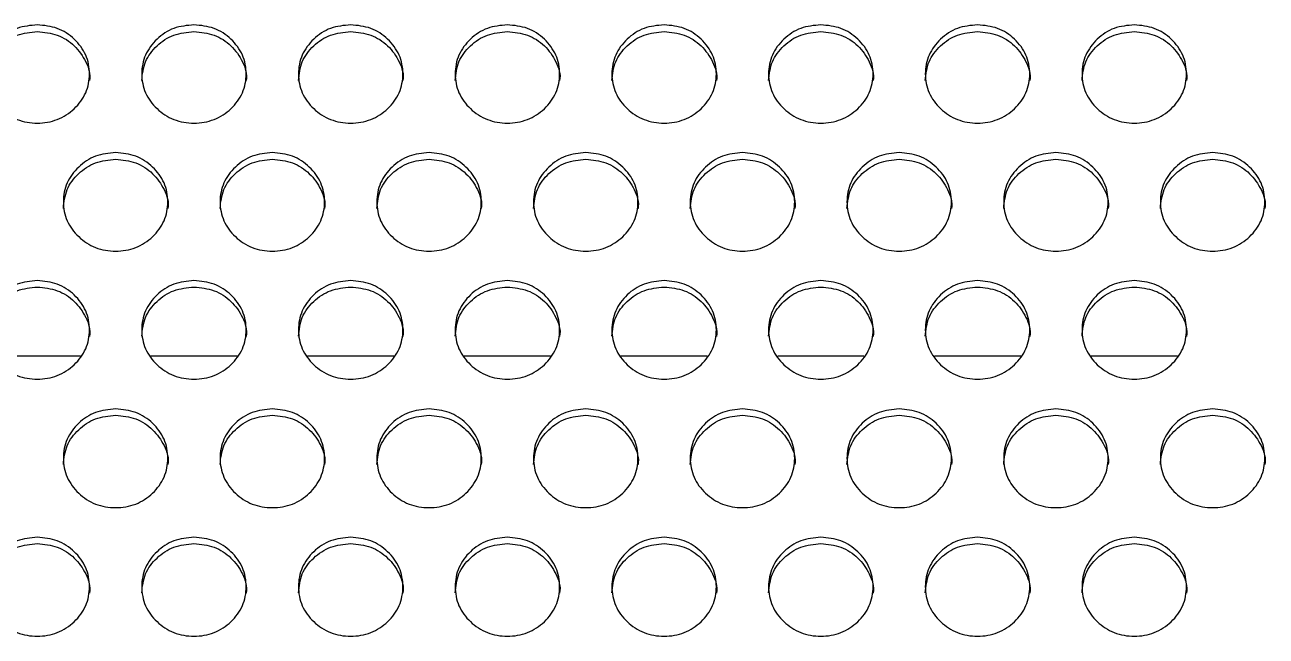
# Model space of a CAD drawing. Header units: millimetres. Extents: x 0.6 to 29.2, y 0.5 to 20.5.
# Drawn here: x 15.142 to 15.775, y 11.804 to 12.116 of the extents above; entities that cross this region are included whole.
import ezdxf

# ---------------------------------------------------------------- set-up
doc = ezdxf.new("R2010")
doc.units = ezdxf.units.MM

msp = doc.modelspace()

# ---------------------------------------------------------------- linework, layer by layer
for p, q in [((15.17003, 11.94654), (15.126, 11.94654)), ((15.25003, 11.94654), (15.206, 11.94654)), ((15.33003, 11.94654), (15.286, 11.94654)), ((15.41003, 11.94654), (15.366, 11.94654)), ((15.49003, 11.94654), (15.446, 11.94654)), ((15.57003, 11.94654), (15.526, 11.94654)), ((15.65003, 11.94654), (15.606, 11.94654)), ((15.73003, 11.94654), (15.686, 11.94654))]:
    msp.add_line(p, q)
for points, knots in [([(15.14802, 12.11568), (15.15153, 12.11534), (15.15855, 12.11466), (15.16731, 12.10871), (15.17344, 12.10052), (15.1753, 12.09061), (15.17344, 12.08071), (15.16731, 12.07246), (15.15855, 12.06669), (15.14802, 12.06494), (15.13748, 12.06669), (15.12872, 12.07246), (15.12259, 12.08071), (15.12073, 12.09061), (15.12259, 12.10053), (15.12872, 12.10871), (15.13748, 12.11468), (15.14451, 12.11535), (15.14802, 12.11568)], [0, 0, 0, 0, 0.062528, 0.124991, 0.187437, 0.249996, 0.312448, 0.375004, 0.437456, 0.500008, 0.562452, 0.625015, 0.68746, 0.75002, 0.81247, 0.875028, 0.937564, 1, 1, 1, 1]), ([(15.12135, 12.08722), (15.12171, 12.09052), (15.12243, 12.09712), (15.12877, 12.10529), (15.13747, 12.11125), (15.1445, 12.11192), (15.14802, 12.11225)], [0, 0, 0, 0, 0.249419, 0.499739, 0.750044, 1, 1, 1, 1]), ([(15.14802, 12.11225), (15.15152, 12.11191), (15.15853, 12.11124), (15.16739, 12.10528), (15.17315, 12.09715), (15.17532, 12.09041), (15.17468, 12.08719), (15.17468, 12.08718)], [0, 0, 0, 0, 0.250093, 0.499871, 0.749514, 0.999557, 1, 1, 1, 1]), ([(15.22802, 12.11568), (15.23153, 12.11534), (15.23855, 12.11466), (15.24731, 12.10871), (15.25344, 12.10052), (15.2553, 12.09061), (15.25344, 12.08071), (15.24731, 12.07246), (15.23855, 12.06669), (15.22802, 12.06494), (15.21748, 12.06669), (15.20872, 12.07246), (15.20259, 12.08071), (15.20073, 12.09061), (15.20259, 12.10053), (15.20872, 12.10871), (15.21748, 12.11468), (15.22451, 12.11535), (15.22802, 12.11568)], [0, 0, 0, 0, 0.062528, 0.12499, 0.187436, 0.249995, 0.312447, 0.375003, 0.437455, 0.500007, 0.562451, 0.625014, 0.687459, 0.750019, 0.812469, 0.875027, 0.937563, 1, 1, 1, 1]), ([(15.20135, 12.08722), (15.20171, 12.09052), (15.20243, 12.09712), (15.20877, 12.10529), (15.21747, 12.11125), (15.2245, 12.11192), (15.22802, 12.11225)], [0, 0, 0, 0, 0.249418, 0.499737, 0.75004, 1, 1, 1, 1]), ([(15.22802, 12.11225), (15.23152, 12.11191), (15.23853, 12.11124), (15.24739, 12.10528), (15.25315, 12.09715), (15.25532, 12.09041), (15.25468, 12.08719), (15.25468, 12.08718)], [0, 0, 0, 0, 0.2500937, 0.4998692, 0.749513, 0.9995569, 1, 1, 1, 1]), ([(15.30802, 12.11568), (15.31153, 12.11534), (15.31855, 12.11466), (15.32731, 12.10871), (15.33344, 12.10052), (15.3353, 12.09061), (15.33344, 12.08071), (15.32731, 12.07246), (15.31855, 12.06669), (15.30802, 12.06494), (15.29748, 12.06669), (15.28872, 12.07246), (15.28259, 12.08071), (15.28073, 12.09061), (15.28259, 12.10053), (15.28872, 12.10871), (15.29748, 12.11468), (15.30451, 12.11535), (15.30802, 12.11568)], [0, 0, 0, 0, 0.062528, 0.12499, 0.187437, 0.249996, 0.312447, 0.375003, 0.437456, 0.500008, 0.562451, 0.625015, 0.687459, 0.750019, 0.812469, 0.875027, 0.937563, 1, 1, 1, 1]), ([(15.28135, 12.08722), (15.28171, 12.09052), (15.28243, 12.09712), (15.28877, 12.10529), (15.29747, 12.11125), (15.3045, 12.11192), (15.30802, 12.11225)], [0, 0, 0, 0, 0.249418, 0.499737, 0.75004, 1, 1, 1, 1]), ([(15.30802, 12.11225), (15.31152, 12.11191), (15.31853, 12.11124), (15.32739, 12.10528), (15.33315, 12.09715), (15.33532, 12.09041), (15.33468, 12.08719), (15.33468, 12.08718)], [0, 0, 0, 0, 0.250093, 0.499868, 0.749514, 0.999557, 1, 1, 1, 1]), ([(15.38802, 12.11568), (15.39153, 12.11534), (15.39855, 12.11466), (15.40731, 12.10871), (15.41344, 12.10052), (15.4153, 12.09061), (15.41344, 12.08071), (15.40731, 12.07246), (15.39855, 12.06669), (15.38802, 12.06494), (15.37748, 12.06669), (15.36872, 12.07246), (15.36259, 12.08071), (15.36073, 12.09061), (15.36259, 12.10053), (15.36872, 12.10871), (15.37748, 12.11468), (15.38451, 12.11535), (15.38802, 12.11568)], [0, 0, 0, 0, 0.062528, 0.12499, 0.187437, 0.249996, 0.312448, 0.375003, 0.437456, 0.500007, 0.562451, 0.625015, 0.68746, 0.750019, 0.812469, 0.875027, 0.937563, 1, 1, 1, 1]), ([(15.36135, 12.08722), (15.36171, 12.09052), (15.36243, 12.09712), (15.36877, 12.10529), (15.37747, 12.11125), (15.3845, 12.11192), (15.38802, 12.11225)], [0, 0, 0, 0, 0.249418, 0.499737, 0.75004, 1, 1, 1, 1]), ([(15.38802, 12.11225), (15.39152, 12.11191), (15.39853, 12.11124), (15.40739, 12.10528), (15.41313, 12.09715), (15.41535, 12.0904), (15.41468, 12.08719), (15.41468, 12.08718)], [0, 0, 0, 0, 0.250093, 0.499867, 0.749513, 0.999556, 1, 1, 1, 1]), ([(15.46802, 12.11568), (15.47153, 12.11534), (15.47855, 12.11466), (15.48731, 12.10871), (15.49344, 12.10052), (15.4953, 12.09061), (15.49344, 12.08071), (15.48731, 12.07246), (15.47855, 12.06669), (15.46802, 12.06494), (15.45748, 12.06669), (15.44872, 12.07246), (15.44259, 12.08071), (15.44073, 12.09061), (15.44259, 12.10053), (15.44872, 12.10871), (15.45748, 12.11468), (15.46451, 12.11535), (15.46802, 12.11568)], [0, 0, 0, 0, 0.062528, 0.12499, 0.187437, 0.249996, 0.312447, 0.375003, 0.437455, 0.500007, 0.562451, 0.625015, 0.68746, 0.75002, 0.81247, 0.875028, 0.937563, 1, 1, 1, 1]), ([(15.44135, 12.08722), (15.44171, 12.09052), (15.44243, 12.09712), (15.44877, 12.10529), (15.45747, 12.11125), (15.4645, 12.11192), (15.46802, 12.11225)], [0, 0, 0, 0, 0.249418, 0.49974, 0.75004, 1, 1, 1, 1]), ([(15.46802, 12.11225), (15.47152, 12.11191), (15.47853, 12.11124), (15.48739, 12.10528), (15.49313, 12.09715), (15.49535, 12.0904), (15.49468, 12.08719), (15.49468, 12.08718)], [0, 0, 0, 0, 0.250093, 0.499867, 0.749513, 0.999556, 1, 1, 1, 1]), ([(15.54802, 12.11568), (15.55153, 12.11534), (15.55855, 12.11466), (15.56731, 12.10871), (15.57344, 12.10052), (15.5753, 12.09061), (15.57344, 12.08071), (15.56731, 12.07246), (15.55855, 12.06669), (15.54802, 12.06494), (15.53748, 12.06669), (15.52872, 12.07246), (15.52259, 12.08071), (15.52073, 12.09061), (15.52259, 12.10053), (15.52872, 12.10871), (15.53748, 12.11468), (15.54451, 12.11535), (15.54802, 12.11568)], [0, 0, 0, 0, 0.062528, 0.124991, 0.187437, 0.249996, 0.312448, 0.375004, 0.437456, 0.500008, 0.562452, 0.625016, 0.68746, 0.75002, 0.81247, 0.875028, 0.937563, 1, 1, 1, 1]), ([(15.52135, 12.08722), (15.52171, 12.09052), (15.52243, 12.09712), (15.52877, 12.10529), (15.53747, 12.11125), (15.5445, 12.11192), (15.54802, 12.11225)], [0, 0, 0, 0, 0.249419, 0.499739, 0.750039, 1, 1, 1, 1]), ([(15.54802, 12.11225), (15.55152, 12.11191), (15.55853, 12.11124), (15.5674, 12.10528), (15.57313, 12.09715), (15.57535, 12.0904), (15.57468, 12.08719), (15.57468, 12.08718)], [0, 0, 0, 0, 0.250093, 0.499871, 0.749513, 0.999556, 1, 1, 1, 1]), ([(15.62802, 12.11568), (15.63153, 12.11534), (15.63855, 12.11466), (15.64731, 12.10871), (15.65344, 12.10052), (15.6553, 12.09061), (15.65344, 12.08071), (15.64731, 12.07246), (15.63855, 12.06669), (15.62802, 12.06494), (15.61748, 12.06669), (15.60872, 12.07246), (15.60259, 12.08071), (15.60073, 12.09061), (15.60259, 12.10053), (15.60872, 12.10871), (15.61748, 12.11468), (15.62451, 12.11535), (15.62802, 12.11568)], [0, 0, 0, 0, 0.062528, 0.124991, 0.187437, 0.249996, 0.312448, 0.375004, 0.437456, 0.500008, 0.562452, 0.625015, 0.68746, 0.75002, 0.81247, 0.875028, 0.937564, 1, 1, 1, 1]), ([(15.60135, 12.08722), (15.60171, 12.09052), (15.60243, 12.09712), (15.60877, 12.10529), (15.61747, 12.11125), (15.6245, 12.11192), (15.62802, 12.11225)], [0, 0, 0, 0, 0.249419, 0.499739, 0.750044, 1, 1, 1, 1]), ([(15.62802, 12.11225), (15.63152, 12.11191), (15.63853, 12.11124), (15.64739, 12.10528), (15.65315, 12.09715), (15.65532, 12.09041), (15.65468, 12.08719), (15.65468, 12.08718)], [0, 0, 0, 0, 0.250093, 0.499871, 0.749514, 0.999557, 1, 1, 1, 1]), ([(15.70802, 12.11568), (15.71153, 12.11534), (15.71855, 12.11466), (15.72731, 12.10871), (15.73344, 12.10052), (15.7353, 12.09061), (15.73344, 12.08071), (15.72731, 12.07246), (15.71855, 12.06669), (15.70802, 12.06494), (15.69748, 12.06669), (15.68872, 12.07246), (15.68259, 12.08071), (15.68073, 12.09061), (15.68259, 12.10053), (15.68872, 12.10871), (15.69748, 12.11468), (15.70451, 12.11535), (15.70802, 12.11568)], [0, 0, 0, 0, 0.062528, 0.12499, 0.187437, 0.249996, 0.312447, 0.375003, 0.437455, 0.500007, 0.56245, 0.625014, 0.687459, 0.750019, 0.812469, 0.875027, 0.937563, 1, 1, 1, 1]), ([(15.68135, 12.08722), (15.68171, 12.09052), (15.68243, 12.09712), (15.68877, 12.10529), (15.69747, 12.11125), (15.7045, 12.11192), (15.70802, 12.11225)], [0, 0, 0, 0, 0.249418, 0.499737, 0.75004, 1, 1, 1, 1]), ([(15.70802, 12.11225), (15.71152, 12.11191), (15.71853, 12.11124), (15.72739, 12.10528), (15.73315, 12.09715), (15.73532, 12.09041), (15.73468, 12.08719), (15.73468, 12.08718)], [0, 0, 0, 0, 0.250093, 0.499868, 0.749514, 0.999557, 1, 1, 1, 1]), ([(15.18802, 12.05041), (15.19153, 12.05007), (15.19855, 12.04939), (15.20731, 12.04343), (15.21344, 12.03523), (15.2153, 12.0253), (15.21344, 12.01537), (15.20731, 12.00711), (15.19855, 12.00133), (15.18802, 11.99957), (15.17748, 12.00133), (15.16872, 12.00711), (15.16259, 12.01538), (15.16073, 12.02529), (15.16259, 12.03523), (15.16872, 12.04343), (15.17748, 12.04941), (15.18451, 12.05008), (15.18802, 12.05041)], [0, 0, 0, 0, 0.062528, 0.124989, 0.187437, 0.249996, 0.312448, 0.375003, 0.437456, 0.500007, 0.562451, 0.625015, 0.68746, 0.750019, 0.81247, 0.875027, 0.937563, 1, 1, 1, 1]), ([(15.16135, 12.02196), (15.16171, 12.02526), (15.16243, 12.03187), (15.16877, 12.04006), (15.17747, 12.04603), (15.1845, 12.0467), (15.18802, 12.04703)], [0, 0, 0, 0, 0.249419, 0.499738, 0.75004, 1, 1, 1, 1]), ([(15.18802, 12.04703), (15.19152, 12.04669), (15.19853, 12.04601), (15.2074, 12.04004), (15.21313, 12.0319), (15.21536, 12.02515), (15.21468, 12.02192), (15.21468, 12.02192)], [0, 0, 0, 0, 0.250093, 0.499867, 0.749514, 0.999558, 1, 1, 1, 1]), ([(15.26802, 12.05041), (15.27153, 12.05007), (15.27855, 12.04939), (15.28731, 12.04343), (15.29344, 12.03523), (15.2953, 12.0253), (15.29344, 12.01537), (15.28731, 12.00711), (15.27855, 12.00133), (15.26802, 11.99957), (15.25748, 12.00133), (15.24872, 12.00711), (15.24259, 12.01538), (15.24073, 12.02529), (15.24259, 12.03523), (15.24872, 12.04343), (15.25748, 12.04941), (15.26451, 12.05008), (15.26802, 12.05041)], [0, 0, 0, 0, 0.062528, 0.124989, 0.187437, 0.249996, 0.312447, 0.375003, 0.437455, 0.500007, 0.562452, 0.625016, 0.68746, 0.75002, 0.81247, 0.875028, 0.937563, 1, 1, 1, 1]), ([(15.24135, 12.02196), (15.24171, 12.02526), (15.24243, 12.03187), (15.24877, 12.04006), (15.25747, 12.04603), (15.2645, 12.0467), (15.26802, 12.04703)], [0, 0, 0, 0, 0.249419, 0.499741, 0.75004, 1, 1, 1, 1]), ([(15.26802, 12.04703), (15.27152, 12.04669), (15.27853, 12.04601), (15.2874, 12.04004), (15.29313, 12.0319), (15.29536, 12.02515), (15.29468, 12.02192), (15.29468, 12.02192)], [0, 0, 0, 0, 0.250093, 0.499867, 0.749514, 0.999558, 1, 1, 1, 1]), ([(15.34802, 12.05041), (15.35153, 12.05007), (15.35855, 12.04939), (15.36731, 12.04343), (15.37344, 12.03523), (15.3753, 12.0253), (15.37344, 12.01537), (15.36731, 12.00711), (15.35855, 12.00133), (15.34802, 11.99957), (15.33748, 12.00133), (15.32872, 12.00711), (15.32259, 12.01538), (15.32073, 12.02529), (15.32259, 12.03523), (15.32872, 12.04343), (15.33748, 12.04941), (15.34451, 12.05008), (15.34802, 12.05041)], [0, 0, 0, 0, 0.0625282, 0.1249902, 0.1874371, 0.2499961, 0.3124478, 0.3750036, 0.4374558, 0.5000081, 0.5624524, 0.6250158, 0.6874602, 0.7500201, 0.812471, 0.8750279, 0.937564, 1, 1, 1, 1]), ([(15.32135, 12.02196), (15.32171, 12.02526), (15.32243, 12.03187), (15.32877, 12.04006), (15.33747, 12.04603), (15.3445, 12.0467), (15.34802, 12.04703)], [0, 0, 0, 0, 0.24942, 0.49974, 0.750044, 1, 1, 1, 1]), ([(15.34802, 12.04703), (15.35152, 12.04669), (15.35853, 12.04601), (15.3674, 12.04004), (15.37313, 12.0319), (15.37536, 12.02515), (15.37468, 12.02192), (15.37468, 12.02192)], [0, 0, 0, 0, 0.250092, 0.49987, 0.749514, 0.999558, 1, 1, 1, 1]), ([(15.42802, 12.05041), (15.43153, 12.05007), (15.43855, 12.04939), (15.44731, 12.04343), (15.45344, 12.03523), (15.4553, 12.0253), (15.45344, 12.01537), (15.44731, 12.00711), (15.43855, 12.00133), (15.42802, 11.99957), (15.41748, 12.00133), (15.40872, 12.00711), (15.40259, 12.01538), (15.40073, 12.02529), (15.40259, 12.03523), (15.40872, 12.04343), (15.41748, 12.04941), (15.42451, 12.05008), (15.42802, 12.05041)], [0, 0, 0, 0, 0.062529, 0.12499, 0.187437, 0.249996, 0.312448, 0.375004, 0.437456, 0.500008, 0.562452, 0.625016, 0.68746, 0.75002, 0.812471, 0.875028, 0.937564, 1, 1, 1, 1]), ([(15.40135, 12.02196), (15.40171, 12.02526), (15.40243, 12.03187), (15.40877, 12.04006), (15.41747, 12.04603), (15.4245, 12.0467), (15.42802, 12.04703)], [0, 0, 0, 0, 0.24942, 0.49974, 0.750044, 1, 1, 1, 1]), ([(15.42802, 12.04703), (15.43152, 12.04669), (15.43853, 12.04601), (15.44739, 12.04004), (15.45315, 12.0319), (15.45532, 12.02515), (15.45468, 12.02192), (15.45468, 12.02192)], [0, 0, 0, 0, 0.2500972, 0.499871, 0.749515, 0.9995585, 1, 1, 1, 1]), ([(15.50802, 12.05041), (15.51153, 12.05007), (15.51855, 12.04939), (15.52731, 12.04343), (15.53344, 12.03523), (15.5353, 12.0253), (15.53344, 12.01537), (15.52731, 12.00711), (15.51855, 12.00133), (15.50802, 11.99957), (15.49748, 12.00133), (15.48872, 12.00711), (15.48259, 12.01538), (15.48073, 12.02529), (15.48259, 12.03523), (15.48872, 12.04343), (15.49748, 12.04941), (15.50451, 12.05008), (15.50802, 12.05041)], [0, 0, 0, 0, 0.062528, 0.124989, 0.187437, 0.249996, 0.312447, 0.375002, 0.437455, 0.500008, 0.562451, 0.625015, 0.68746, 0.750019, 0.81247, 0.875027, 0.937563, 1, 1, 1, 1]), ([(15.48135, 12.02196), (15.48171, 12.02526), (15.48243, 12.03187), (15.48877, 12.04006), (15.49747, 12.04603), (15.5045, 12.0467), (15.50802, 12.04703)], [0, 0, 0, 0, 0.249419, 0.499738, 0.75004, 1, 1, 1, 1]), ([(15.50802, 12.04703), (15.51152, 12.04669), (15.51853, 12.04601), (15.52739, 12.04004), (15.53315, 12.0319), (15.53532, 12.02515), (15.53468, 12.02192), (15.53468, 12.02192)], [0, 0, 0, 0, 0.250093, 0.499868, 0.749515, 0.999558, 1, 1, 1, 1]), ([(15.58802, 12.05041), (15.59153, 12.05007), (15.59855, 12.04939), (15.60731, 12.04343), (15.61344, 12.03523), (15.6153, 12.0253), (15.61344, 12.01537), (15.60731, 12.00711), (15.59855, 12.00133), (15.58802, 11.99957), (15.57748, 12.00133), (15.56872, 12.00711), (15.56259, 12.01538), (15.56073, 12.02529), (15.56259, 12.03523), (15.56872, 12.04343), (15.57748, 12.04941), (15.58451, 12.05008), (15.58802, 12.05041)], [0, 0, 0, 0, 0.0625282, 0.1249892, 0.1874367, 0.2499955, 0.3124472, 0.3750023, 0.4374555, 0.5000065, 0.5624508, 0.6250152, 0.6874596, 0.7500193, 0.8124699, 0.8750267, 0.9375628, 1, 1, 1, 1]), ([(15.56135, 12.02196), (15.56171, 12.02526), (15.56243, 12.03187), (15.56877, 12.04006), (15.57747, 12.04603), (15.5845, 12.0467), (15.58802, 12.04703)], [0, 0, 0, 0, 0.249419, 0.499738, 0.75004, 1, 1, 1, 1]), ([(15.58802, 12.04703), (15.59152, 12.04669), (15.59853, 12.04601), (15.60739, 12.04004), (15.61315, 12.0319), (15.61532, 12.02515), (15.61468, 12.02192), (15.61468, 12.02192)], [0, 0, 0, 0, 0.250093, 0.499868, 0.749515, 0.999558, 1, 1, 1, 1]), ([(15.66802, 12.05041), (15.67153, 12.05007), (15.67855, 12.04939), (15.68731, 12.04343), (15.69344, 12.03523), (15.6953, 12.0253), (15.69344, 12.01537), (15.68731, 12.00711), (15.67855, 12.00133), (15.66802, 11.99957), (15.65748, 12.00133), (15.64872, 12.00711), (15.64259, 12.01538), (15.64073, 12.02529), (15.64259, 12.03523), (15.64872, 12.04343), (15.65748, 12.04941), (15.66451, 12.05008), (15.66802, 12.05041)], [0, 0, 0, 0, 0.062528, 0.124989, 0.187436, 0.249995, 0.312447, 0.375003, 0.437455, 0.500007, 0.562451, 0.625016, 0.68746, 0.75002, 0.81247, 0.875027, 0.937563, 1, 1, 1, 1]), ([(15.64135, 12.02196), (15.64171, 12.02526), (15.64243, 12.03187), (15.64877, 12.04006), (15.65747, 12.04603), (15.6645, 12.0467), (15.66802, 12.04703)], [0, 0, 0, 0, 0.249419, 0.499738, 0.75004, 1, 1, 1, 1]), ([(15.66802, 12.04703), (15.67152, 12.04669), (15.67853, 12.04601), (15.6874, 12.04004), (15.69313, 12.0319), (15.69536, 12.02515), (15.69468, 12.02192), (15.69468, 12.02192)], [0, 0, 0, 0, 0.250093, 0.499867, 0.749514, 0.999558, 1, 1, 1, 1]), ([(15.74802, 12.05041), (15.75153, 12.05007), (15.75855, 12.04939), (15.76731, 12.04343), (15.77344, 12.03523), (15.7753, 12.0253), (15.77344, 12.01537), (15.76731, 12.00711), (15.75855, 12.00133), (15.74802, 11.99957), (15.73748, 12.00133), (15.72872, 12.00711), (15.72259, 12.01538), (15.72073, 12.02529), (15.72259, 12.03523), (15.72872, 12.04343), (15.73748, 12.04941), (15.74451, 12.05008), (15.74802, 12.05041)], [0, 0, 0, 0, 0.062528, 0.12499, 0.187437, 0.249996, 0.312448, 0.375003, 0.437456, 0.500008, 0.562452, 0.625016, 0.68746, 0.75002, 0.812471, 0.875028, 0.937563, 1, 1, 1, 1]), ([(15.72135, 12.02196), (15.72171, 12.02526), (15.72243, 12.03187), (15.72877, 12.04006), (15.73747, 12.04603), (15.7445, 12.0467), (15.74802, 12.04703)], [0, 0, 0, 0, 0.24942, 0.49974, 0.750039, 1, 1, 1, 1]), ([(15.74802, 12.04703), (15.75152, 12.04669), (15.75853, 12.04601), (15.7674, 12.04004), (15.77313, 12.0319), (15.77536, 12.02515), (15.77468, 12.02192), (15.77468, 12.02192)], [0, 0, 0, 0, 0.250092, 0.49987, 0.749514, 0.999558, 1, 1, 1, 1]), ([(15.14802, 11.98512), (15.15153, 11.98478), (15.15855, 11.98409), (15.16731, 11.97812), (15.17344, 11.96991), (15.1753, 11.95996), (15.17344, 11.95002), (15.16731, 11.94174), (15.15855, 11.93595), (15.14802, 11.93419), (15.13748, 11.93595), (15.12872, 11.94174), (15.12259, 11.95002), (15.12073, 11.95995), (15.12259, 11.96991), (15.12872, 11.97812), (15.13748, 11.98411), (15.14451, 11.98478), (15.14802, 11.98512)], [0, 0, 0, 0, 0.0625282, 0.1249907, 0.1874369, 0.2499963, 0.3124483, 0.375004, 0.4374565, 0.5000086, 0.562453, 0.6250162, 0.6874607, 0.7500202, 0.8124707, 0.8750279, 0.9375638, 1, 1, 1, 1]), ([(15.22802, 11.98512), (15.23153, 11.98478), (15.23855, 11.98409), (15.24731, 11.97812), (15.25344, 11.96991), (15.2553, 11.95996), (15.25344, 11.95002), (15.24731, 11.94174), (15.23855, 11.93595), (15.22802, 11.93419), (15.21748, 11.93595), (15.20872, 11.94174), (15.20259, 11.95002), (15.20073, 11.95995), (15.20259, 11.96991), (15.20872, 11.97812), (15.21748, 11.98411), (15.22451, 11.98478), (15.22802, 11.98512)], [0, 0, 0, 0, 0.062528, 0.12499, 0.187436, 0.249995, 0.312447, 0.375003, 0.437455, 0.500008, 0.562452, 0.625015, 0.68746, 0.750019, 0.81247, 0.875027, 0.937563, 1, 1, 1, 1]), ([(15.30802, 11.98512), (15.31153, 11.98478), (15.31855, 11.98409), (15.32731, 11.97812), (15.33344, 11.96991), (15.3353, 11.95996), (15.33344, 11.95002), (15.32731, 11.94174), (15.31855, 11.93595), (15.30802, 11.93419), (15.29748, 11.93595), (15.28872, 11.94174), (15.28259, 11.95002), (15.28073, 11.95995), (15.28259, 11.96991), (15.28872, 11.97812), (15.29748, 11.98411), (15.30451, 11.98478), (15.30802, 11.98512)], [0, 0, 0, 0, 0.062528, 0.12499, 0.187436, 0.249996, 0.312448, 0.375003, 0.437456, 0.500008, 0.562451, 0.625016, 0.68746, 0.750019, 0.81247, 0.875027, 0.937563, 1, 1, 1, 1]), ([(15.38802, 11.98512), (15.39153, 11.98478), (15.39855, 11.98409), (15.40731, 11.97812), (15.41344, 11.96991), (15.4153, 11.95996), (15.41344, 11.95002), (15.40731, 11.94174), (15.39855, 11.93595), (15.38802, 11.93419), (15.37748, 11.93595), (15.36872, 11.94174), (15.36259, 11.95002), (15.36073, 11.95995), (15.36259, 11.96991), (15.36872, 11.97812), (15.37748, 11.98411), (15.38451, 11.98478), (15.38802, 11.98512)], [0, 0, 0, 0, 0.062528, 0.12499, 0.187436, 0.249996, 0.312448, 0.375003, 0.437456, 0.500007, 0.562452, 0.625016, 0.68746, 0.750019, 0.81247, 0.875027, 0.937563, 1, 1, 1, 1]), ([(15.46802, 11.98512), (15.47153, 11.98478), (15.47855, 11.98409), (15.48731, 11.97812), (15.49344, 11.96991), (15.4953, 11.95996), (15.49344, 11.95002), (15.48731, 11.94174), (15.47855, 11.93595), (15.46802, 11.93419), (15.45748, 11.93595), (15.44872, 11.94174), (15.44259, 11.95002), (15.44073, 11.95995), (15.44259, 11.96991), (15.44872, 11.97812), (15.45748, 11.98411), (15.46451, 11.98478), (15.46802, 11.98512)], [0, 0, 0, 0, 0.0625281, 0.1249896, 0.1874364, 0.2499957, 0.3124476, 0.3750032, 0.4374557, 0.5000078, 0.5624521, 0.6250161, 0.6874607, 0.7500198, 0.81247, 0.8750278, 0.9375627, 1, 1, 1, 1]), ([(15.54802, 11.98512), (15.55153, 11.98478), (15.55855, 11.98409), (15.56731, 11.97812), (15.57344, 11.96991), (15.5753, 11.95996), (15.57344, 11.95002), (15.56731, 11.94174), (15.55855, 11.93595), (15.54802, 11.93419), (15.53748, 11.93595), (15.52872, 11.94174), (15.52259, 11.95002), (15.52073, 11.95995), (15.52259, 11.96991), (15.52872, 11.97812), (15.53748, 11.98411), (15.54451, 11.98478), (15.54802, 11.98512)], [0, 0, 0, 0, 0.062528, 0.124991, 0.187437, 0.249996, 0.312448, 0.375004, 0.437456, 0.500008, 0.562453, 0.625017, 0.687461, 0.75002, 0.812471, 0.875028, 0.937563, 1, 1, 1, 1]), ([(15.62802, 11.98512), (15.63153, 11.98478), (15.63855, 11.98409), (15.64731, 11.97812), (15.65344, 11.96991), (15.6553, 11.95996), (15.65344, 11.95002), (15.64731, 11.94174), (15.63855, 11.93595), (15.62802, 11.93419), (15.61748, 11.93595), (15.60872, 11.94174), (15.60259, 11.95002), (15.60073, 11.95995), (15.60259, 11.96991), (15.60872, 11.97812), (15.61748, 11.98411), (15.62451, 11.98478), (15.62802, 11.98512)], [0, 0, 0, 0, 0.0625282, 0.1249907, 0.1874369, 0.2499963, 0.3124483, 0.375004, 0.4374565, 0.5000086, 0.562453, 0.6250162, 0.6874607, 0.7500202, 0.8124707, 0.8750279, 0.9375638, 1, 1, 1, 1]), ([(15.70802, 11.98512), (15.71153, 11.98478), (15.71855, 11.98409), (15.72731, 11.97812), (15.73344, 11.96991), (15.7353, 11.95996), (15.73344, 11.95002), (15.72731, 11.94174), (15.71855, 11.93595), (15.70802, 11.93419), (15.69748, 11.93595), (15.68872, 11.94174), (15.68259, 11.95002), (15.68073, 11.95995), (15.68259, 11.96991), (15.68872, 11.97812), (15.69748, 11.98411), (15.70451, 11.98478), (15.70802, 11.98512)], [0, 0, 0, 0, 0.062528, 0.12499, 0.187436, 0.249996, 0.312448, 0.375002, 0.437456, 0.500008, 0.562451, 0.625015, 0.68746, 0.750019, 0.81247, 0.875027, 0.937563, 1, 1, 1, 1]), ([(15.12135, 11.95667), (15.12171, 11.95997), (15.12243, 11.96659), (15.12877, 11.9748), (15.13747, 11.98078), (15.1445, 11.98145), (15.14802, 11.98179)], [0, 0, 0, 0, 0.249423, 0.499742, 0.750044, 1, 1, 1, 1]), ([(15.14802, 11.98179), (15.15152, 11.98145), (15.15853, 11.98077), (15.16739, 11.97479), (15.17315, 11.96663), (15.17531, 11.95987), (15.17468, 11.95663), (15.17468, 11.95662)], [0, 0, 0, 0, 0.250092, 0.499872, 0.749514, 0.999554, 1, 1, 1, 1]), ([(15.20135, 11.95667), (15.20171, 11.95997), (15.20243, 11.96659), (15.20877, 11.9748), (15.21747, 11.98078), (15.2245, 11.98145), (15.22802, 11.98179)], [0, 0, 0, 0, 0.249422, 0.499739, 0.75004, 1, 1, 1, 1]), ([(15.22802, 11.98179), (15.23152, 11.98145), (15.23853, 11.98077), (15.24739, 11.97479), (15.25315, 11.96663), (15.25531, 11.95987), (15.25468, 11.95663), (15.25468, 11.95662)], [0, 0, 0, 0, 0.250093, 0.49987, 0.749513, 0.999554, 1, 1, 1, 1]), ([(15.28135, 11.95667), (15.28171, 11.95997), (15.28243, 11.96659), (15.28877, 11.9748), (15.29747, 11.98078), (15.3045, 11.98145), (15.30802, 11.98179)], [0, 0, 0, 0, 0.249422, 0.499739, 0.75004, 1, 1, 1, 1]), ([(15.30802, 11.98179), (15.31152, 11.98145), (15.31853, 11.98077), (15.32739, 11.97479), (15.33315, 11.96663), (15.33531, 11.95987), (15.33468, 11.95663), (15.33468, 11.95662)], [0, 0, 0, 0, 0.250093, 0.499869, 0.749514, 0.999554, 1, 1, 1, 1]), ([(15.36135, 11.95667), (15.36171, 11.95997), (15.36243, 11.96659), (15.36877, 11.9748), (15.37747, 11.98078), (15.3845, 11.98145), (15.38802, 11.98179)], [0, 0, 0, 0, 0.249422, 0.499739, 0.75004, 1, 1, 1, 1]), ([(15.38802, 11.98179), (15.39152, 11.98145), (15.39853, 11.98077), (15.40739, 11.97479), (15.41313, 11.96663), (15.41535, 11.95986), (15.41468, 11.95663), (15.41468, 11.95662)], [0, 0, 0, 0, 0.250092, 0.499868, 0.749513, 0.999553, 1, 1, 1, 1]), ([(15.44135, 11.95667), (15.44171, 11.95997), (15.44243, 11.96659), (15.44877, 11.9748), (15.45747, 11.98078), (15.4645, 11.98145), (15.46802, 11.98179)], [0, 0, 0, 0, 0.249422, 0.499743, 0.75004, 1, 1, 1, 1]), ([(15.46802, 11.98179), (15.47152, 11.98145), (15.47853, 11.98077), (15.48739, 11.97479), (15.49313, 11.96663), (15.49535, 11.95986), (15.49468, 11.95663), (15.49468, 11.95662)], [0, 0, 0, 0, 0.250092, 0.499868, 0.749513, 0.999553, 1, 1, 1, 1]), ([(15.52135, 11.95667), (15.52171, 11.95997), (15.52243, 11.96659), (15.52877, 11.9748), (15.53747, 11.98078), (15.5445, 11.98145), (15.54802, 11.98179)], [0, 0, 0, 0, 0.249423, 0.499741, 0.750039, 1, 1, 1, 1]), ([(15.54802, 11.98179), (15.55152, 11.98145), (15.55853, 11.98077), (15.56739, 11.97479), (15.57313, 11.96663), (15.57535, 11.95986), (15.57468, 11.95663), (15.57468, 11.95662)], [0, 0, 0, 0, 0.250092, 0.499872, 0.749513, 0.999553, 1, 1, 1, 1]), ([(15.60135, 11.95667), (15.60171, 11.95997), (15.60243, 11.96659), (15.60877, 11.9748), (15.61747, 11.98078), (15.6245, 11.98145), (15.62802, 11.98179)], [0, 0, 0, 0, 0.249423, 0.499742, 0.750044, 1, 1, 1, 1]), ([(15.62802, 11.98179), (15.63152, 11.98145), (15.63853, 11.98077), (15.64739, 11.97479), (15.65315, 11.96663), (15.65531, 11.95987), (15.65468, 11.95663), (15.65468, 11.95662)], [0, 0, 0, 0, 0.250092, 0.499872, 0.749514, 0.999554, 1, 1, 1, 1]), ([(15.68135, 11.95667), (15.68171, 11.95997), (15.68243, 11.96659), (15.68877, 11.9748), (15.69747, 11.98078), (15.7045, 11.98145), (15.70802, 11.98179)], [0, 0, 0, 0, 0.249422, 0.499739, 0.75004, 1, 1, 1, 1]), ([(15.70802, 11.98179), (15.71152, 11.98145), (15.71853, 11.98077), (15.72739, 11.97479), (15.73315, 11.96663), (15.73531, 11.95987), (15.73468, 11.95663), (15.73468, 11.95662)], [0, 0, 0, 0, 0.250093, 0.499869, 0.749514, 0.999554, 1, 1, 1, 1]), ([(15.18802, 11.91961), (15.19153, 11.91927), (15.19855, 11.91858), (15.20731, 11.9126), (15.21344, 11.90437), (15.2153, 11.8944), (15.21344, 11.88444), (15.20731, 11.87615), (15.19855, 11.87035), (15.18802, 11.86858), (15.17748, 11.87035), (15.16872, 11.87615), (15.16259, 11.88444), (15.16073, 11.8944), (15.16259, 11.90437), (15.16872, 11.9126), (15.17748, 11.9186), (15.18451, 11.91927), (15.18802, 11.91961)], [0, 0, 0, 0, 0.062528, 0.12499, 0.187436, 0.249995, 0.312447, 0.375003, 0.437456, 0.500007, 0.562451, 0.625015, 0.68746, 0.750019, 0.812469, 0.875027, 0.937563, 1, 1, 1, 1]), ([(15.16135, 11.89116), (15.16171, 11.89447), (15.16243, 11.90111), (15.16877, 11.90932), (15.17747, 11.91532), (15.1845, 11.91599), (15.18802, 11.91633)], [0, 0, 0, 0, 0.249418, 0.499737, 0.75004, 1, 1, 1, 1]), ([(15.18802, 11.91633), (15.19152, 11.91599), (15.19853, 11.9153), (15.2074, 11.90931), (15.21313, 11.90115), (15.21536, 11.89435), (15.21468, 11.89112), (15.21468, 11.89112)], [0, 0, 0, 0, 0.250094, 0.499866, 0.749513, 0.999558, 1, 1, 1, 1]), ([(15.26802, 11.91961), (15.27153, 11.91927), (15.27855, 11.91858), (15.28731, 11.9126), (15.29344, 11.90437), (15.2953, 11.8944), (15.29344, 11.88444), (15.28731, 11.87615), (15.27855, 11.87035), (15.26802, 11.86858), (15.25748, 11.87035), (15.24872, 11.87615), (15.24259, 11.88444), (15.24073, 11.8944), (15.24259, 11.90437), (15.24872, 11.9126), (15.25748, 11.9186), (15.26451, 11.91927), (15.26802, 11.91961)], [0, 0, 0, 0, 0.062528, 0.12499, 0.187436, 0.249995, 0.312447, 0.375003, 0.437455, 0.500007, 0.562452, 0.625016, 0.68746, 0.75002, 0.812469, 0.875028, 0.937563, 1, 1, 1, 1]), ([(15.24135, 11.89116), (15.24171, 11.89447), (15.24243, 11.90111), (15.24877, 11.90932), (15.25747, 11.91532), (15.2645, 11.91599), (15.26802, 11.91633)], [0, 0, 0, 0, 0.249418, 0.49974, 0.75004, 1, 1, 1, 1]), ([(15.26802, 11.91633), (15.27152, 11.91599), (15.27853, 11.9153), (15.2874, 11.90931), (15.29313, 11.90115), (15.29536, 11.89435), (15.29468, 11.89112), (15.29468, 11.89112)], [0, 0, 0, 0, 0.250094, 0.499866, 0.749513, 0.999558, 1, 1, 1, 1]), ([(15.34802, 11.91961), (15.35153, 11.91927), (15.35855, 11.91858), (15.36731, 11.9126), (15.37344, 11.90437), (15.3753, 11.8944), (15.37344, 11.88444), (15.36731, 11.87615), (15.35855, 11.87035), (15.34802, 11.86858), (15.33748, 11.87035), (15.32872, 11.87615), (15.32259, 11.88444), (15.32073, 11.8944), (15.32259, 11.90437), (15.32872, 11.9126), (15.33748, 11.9186), (15.34451, 11.91927), (15.34802, 11.91961)], [0, 0, 0, 0, 0.062528, 0.124991, 0.187437, 0.249996, 0.312447, 0.375004, 0.437456, 0.500008, 0.562452, 0.625015, 0.687461, 0.75002, 0.81247, 0.875028, 0.937564, 1, 1, 1, 1]), ([(15.32135, 11.89116), (15.32171, 11.89447), (15.32243, 11.90111), (15.32877, 11.90932), (15.33747, 11.91532), (15.3445, 11.91599), (15.34802, 11.91633)], [0, 0, 0, 0, 0.249419, 0.499739, 0.750043, 1, 1, 1, 1]), ([(15.34802, 11.91633), (15.35152, 11.91599), (15.35853, 11.9153), (15.3674, 11.90931), (15.37313, 11.90115), (15.37536, 11.89435), (15.37468, 11.89112), (15.37468, 11.89112)], [0, 0, 0, 0, 0.250094, 0.499869, 0.749513, 0.999558, 1, 1, 1, 1]), ([(15.42802, 11.91961), (15.43153, 11.91927), (15.43855, 11.91858), (15.44731, 11.9126), (15.45344, 11.90437), (15.4553, 11.8944), (15.45344, 11.88444), (15.44731, 11.87615), (15.43855, 11.87035), (15.42802, 11.86858), (15.41748, 11.87035), (15.40872, 11.87615), (15.40259, 11.88444), (15.40073, 11.8944), (15.40259, 11.90437), (15.40872, 11.9126), (15.41748, 11.9186), (15.42451, 11.91927), (15.42802, 11.91961)], [0, 0, 0, 0, 0.062529, 0.124991, 0.187437, 0.249996, 0.312447, 0.375004, 0.437456, 0.500008, 0.562452, 0.625015, 0.687461, 0.75002, 0.81247, 0.875028, 0.937564, 1, 1, 1, 1]), ([(15.40135, 11.89116), (15.40171, 11.89447), (15.40243, 11.90111), (15.40877, 11.90932), (15.41747, 11.91532), (15.4245, 11.91599), (15.42802, 11.91633)], [0, 0, 0, 0, 0.249419, 0.499739, 0.750043, 1, 1, 1, 1]), ([(15.42802, 11.91633), (15.43152, 11.91599), (15.43853, 11.9153), (15.44739, 11.90931), (15.45315, 11.90114), (15.45532, 11.89435), (15.45468, 11.89112), (15.45468, 11.89112)], [0, 0, 0, 0, 0.250098, 0.49987, 0.749514, 0.999559, 1, 1, 1, 1]), ([(15.50802, 11.91961), (15.51153, 11.91927), (15.51855, 11.91858), (15.52731, 11.9126), (15.53344, 11.90437), (15.5353, 11.8944), (15.53344, 11.88444), (15.52731, 11.87615), (15.51855, 11.87035), (15.50802, 11.86858), (15.49748, 11.87035), (15.48872, 11.87615), (15.48259, 11.88444), (15.48073, 11.8944), (15.48259, 11.90437), (15.48872, 11.9126), (15.49748, 11.9186), (15.50451, 11.91927), (15.50802, 11.91961)], [0, 0, 0, 0, 0.062528, 0.12499, 0.187436, 0.249995, 0.312447, 0.375003, 0.437456, 0.500008, 0.562451, 0.625015, 0.68746, 0.750019, 0.812469, 0.875027, 0.937563, 1, 1, 1, 1]), ([(15.48135, 11.89116), (15.48171, 11.89447), (15.48243, 11.90111), (15.48877, 11.90932), (15.49747, 11.91532), (15.5045, 11.91599), (15.50802, 11.91633)], [0, 0, 0, 0, 0.249418, 0.499737, 0.75004, 1, 1, 1, 1]), ([(15.50802, 11.91633), (15.51152, 11.91599), (15.51853, 11.9153), (15.52739, 11.90931), (15.53315, 11.90114), (15.53532, 11.89435), (15.53468, 11.89112), (15.53468, 11.89112)], [0, 0, 0, 0, 0.250094, 0.499867, 0.749514, 0.999558, 1, 1, 1, 1]), ([(15.58802, 11.91961), (15.59153, 11.91927), (15.59855, 11.91858), (15.60731, 11.9126), (15.61344, 11.90437), (15.6153, 11.8944), (15.61344, 11.88444), (15.60731, 11.87615), (15.59855, 11.87035), (15.58802, 11.86858), (15.57748, 11.87035), (15.56872, 11.87615), (15.56259, 11.88444), (15.56073, 11.8944), (15.56259, 11.90437), (15.56872, 11.9126), (15.57748, 11.9186), (15.58451, 11.91927), (15.58802, 11.91961)], [0, 0, 0, 0, 0.062528, 0.12499, 0.187436, 0.249995, 0.312447, 0.375003, 0.437456, 0.500007, 0.562451, 0.625015, 0.68746, 0.750019, 0.812469, 0.875027, 0.937563, 1, 1, 1, 1]), ([(15.56135, 11.89116), (15.56171, 11.89447), (15.56243, 11.90111), (15.56877, 11.90932), (15.57747, 11.91532), (15.5845, 11.91599), (15.58802, 11.91633)], [0, 0, 0, 0, 0.249418, 0.499737, 0.75004, 1, 1, 1, 1]), ([(15.58802, 11.91633), (15.59152, 11.91599), (15.59853, 11.9153), (15.60739, 11.90931), (15.61315, 11.90114), (15.61532, 11.89435), (15.61468, 11.89112), (15.61468, 11.89112)], [0, 0, 0, 0, 0.250094, 0.499867, 0.749514, 0.999558, 1, 1, 1, 1]), ([(15.66802, 11.91961), (15.67153, 11.91927), (15.67855, 11.91858), (15.68731, 11.9126), (15.69344, 11.90437), (15.6953, 11.8944), (15.69344, 11.88444), (15.68731, 11.87615), (15.67855, 11.87035), (15.66802, 11.86858), (15.65748, 11.87035), (15.64872, 11.87615), (15.64259, 11.88444), (15.64073, 11.8944), (15.64259, 11.90437), (15.64872, 11.9126), (15.65748, 11.9186), (15.66451, 11.91927), (15.66802, 11.91961)], [0, 0, 0, 0, 0.0625282, 0.1249897, 0.1874362, 0.2499949, 0.3124465, 0.3750032, 0.4374551, 0.5000071, 0.5624512, 0.6250151, 0.6874604, 0.7500195, 0.8124692, 0.8750268, 0.9375629, 1, 1, 1, 1]), ([(15.64135, 11.89116), (15.64171, 11.89447), (15.64243, 11.90111), (15.64877, 11.90932), (15.65747, 11.91532), (15.6645, 11.91599), (15.66802, 11.91633)], [0, 0, 0, 0, 0.249418, 0.499737, 0.75004, 1, 1, 1, 1]), ([(15.66802, 11.91633), (15.67152, 11.91599), (15.67853, 11.9153), (15.6874, 11.90931), (15.69313, 11.90115), (15.69536, 11.89435), (15.69468, 11.89112), (15.69468, 11.89112)], [0, 0, 0, 0, 0.250094, 0.499866, 0.749513, 0.999558, 1, 1, 1, 1]), ([(15.74802, 11.91961), (15.75153, 11.91927), (15.75855, 11.91858), (15.76731, 11.9126), (15.77344, 11.90437), (15.7753, 11.8944), (15.77344, 11.88444), (15.76731, 11.87615), (15.75855, 11.87035), (15.74802, 11.86858), (15.73748, 11.87035), (15.72872, 11.87615), (15.72259, 11.88444), (15.72073, 11.8944), (15.72259, 11.90437), (15.72872, 11.9126), (15.73748, 11.9186), (15.74451, 11.91927), (15.74802, 11.91961)], [0, 0, 0, 0, 0.0625282, 0.1249908, 0.1874367, 0.2499955, 0.3124471, 0.3750038, 0.4374558, 0.5000078, 0.562452, 0.625016, 0.6874606, 0.7500201, 0.81247, 0.8750277, 0.9375628, 1, 1, 1, 1]), ([(15.72135, 11.89116), (15.72171, 11.89447), (15.72243, 11.90111), (15.72877, 11.90932), (15.73747, 11.91532), (15.7445, 11.91599), (15.74802, 11.91633)], [0, 0, 0, 0, 0.249419, 0.499739, 0.750039, 1, 1, 1, 1]), ([(15.74802, 11.91633), (15.75152, 11.91599), (15.75853, 11.9153), (15.7674, 11.90931), (15.77313, 11.90115), (15.77536, 11.89435), (15.77468, 11.89112), (15.77468, 11.89112)], [0, 0, 0, 0, 0.250094, 0.499869, 0.749513, 0.999558, 1, 1, 1, 1]), ([(15.14802, 11.85408), (15.15153, 11.85373), (15.15855, 11.85305), (15.16731, 11.84705), (15.17344, 11.83881), (15.1753, 11.82882), (15.17344, 11.81885), (15.16731, 11.81054), (15.15855, 11.80473), (15.14802, 11.80296), (15.13748, 11.80473), (15.12872, 11.81054), (15.12259, 11.81885), (15.12073, 11.82882), (15.12259, 11.83881), (15.12872, 11.84705), (15.13748, 11.85307), (15.14451, 11.85374), (15.14802, 11.85408)], [0, 0, 0, 0, 0.062528, 0.124991, 0.187437, 0.249996, 0.312448, 0.375004, 0.437456, 0.500008, 0.562452, 0.625016, 0.68746, 0.75002, 0.81247, 0.875028, 0.937564, 1, 1, 1, 1]), ([(15.12135, 11.82563), (15.12171, 11.82895), (15.12243, 11.8356), (15.12877, 11.84383), (15.13747, 11.84984), (15.1445, 11.85051), (15.14802, 11.85084)], [0, 0, 0, 0, 0.249418, 0.499741, 0.750044, 1, 1, 1, 1]), ([(15.14802, 11.85084), (15.15152, 11.8505), (15.15853, 11.84982), (15.16739, 11.84382), (15.17315, 11.83563), (15.17532, 11.82884), (15.17468, 11.82559), (15.17468, 11.82559)], [0, 0, 0, 0, 0.2500928, 0.4998711, 0.7495158, 0.9995556, 1, 1, 1, 1]), ([(15.22802, 11.85408), (15.23153, 11.85373), (15.23855, 11.85305), (15.24731, 11.84705), (15.25344, 11.83881), (15.2553, 11.82882), (15.25344, 11.81885), (15.24731, 11.81054), (15.23855, 11.80473), (15.22802, 11.80296), (15.21748, 11.80473), (15.20872, 11.81054), (15.20259, 11.81885), (15.20073, 11.82882), (15.20259, 11.83881), (15.20872, 11.84705), (15.21748, 11.85307), (15.22451, 11.85374), (15.22802, 11.85408)], [0, 0, 0, 0, 0.0625283, 0.12499, 0.1874357, 0.2499949, 0.3124471, 0.3750029, 0.4374551, 0.5000071, 0.5624511, 0.6250146, 0.6874593, 0.750019, 0.8124692, 0.8750265, 0.9375627, 1, 1, 1, 1]), ([(15.20135, 11.82563), (15.20171, 11.82895), (15.20243, 11.8356), (15.20877, 11.84383), (15.21747, 11.84984), (15.2245, 11.85051), (15.22802, 11.85084)], [0, 0, 0, 0, 0.2494165, 0.4997385, 0.7500405, 1, 1, 1, 1]), ([(15.22802, 11.85084), (15.23152, 11.8505), (15.23853, 11.84982), (15.24739, 11.84382), (15.25315, 11.83563), (15.25532, 11.82884), (15.25468, 11.82559), (15.25468, 11.82559)], [0, 0, 0, 0, 0.2500938, 0.4998691, 0.7495148, 0.9995556, 1, 1, 1, 1]), ([(15.30802, 11.85408), (15.31153, 11.85373), (15.31855, 11.85305), (15.32731, 11.84705), (15.33344, 11.83881), (15.3353, 11.82882), (15.33344, 11.81885), (15.32731, 11.81054), (15.31855, 11.80473), (15.30802, 11.80296), (15.29748, 11.80473), (15.28872, 11.81054), (15.28259, 11.81885), (15.28073, 11.82882), (15.28259, 11.83881), (15.28872, 11.84705), (15.29748, 11.85307), (15.30451, 11.85374), (15.30802, 11.85408)], [0, 0, 0, 0, 0.062528, 0.12499, 0.187436, 0.249995, 0.312448, 0.375003, 0.437456, 0.500008, 0.562451, 0.625015, 0.68746, 0.750019, 0.812469, 0.875027, 0.937563, 1, 1, 1, 1]), ([(15.28135, 11.82563), (15.28171, 11.82895), (15.28243, 11.8356), (15.28877, 11.84383), (15.29747, 11.84984), (15.3045, 11.85051), (15.30802, 11.85084)], [0, 0, 0, 0, 0.2494165, 0.4997385, 0.7500405, 1, 1, 1, 1]), ([(15.30802, 11.85084), (15.31152, 11.8505), (15.31853, 11.84982), (15.32739, 11.84382), (15.33315, 11.83563), (15.33532, 11.82884), (15.33468, 11.82559), (15.33468, 11.82559)], [0, 0, 0, 0, 0.250093, 0.499868, 0.749516, 0.999556, 1, 1, 1, 1]), ([(15.38802, 11.85408), (15.39153, 11.85373), (15.39855, 11.85305), (15.40731, 11.84705), (15.41344, 11.83881), (15.4153, 11.82882), (15.41344, 11.81885), (15.40731, 11.81054), (15.39855, 11.80473), (15.38802, 11.80296), (15.37748, 11.80473), (15.36872, 11.81054), (15.36259, 11.81885), (15.36073, 11.82882), (15.36259, 11.83881), (15.36872, 11.84705), (15.37748, 11.85307), (15.38451, 11.85374), (15.38802, 11.85408)], [0, 0, 0, 0, 0.062528, 0.12499, 0.187436, 0.249995, 0.312448, 0.375003, 0.437456, 0.500007, 0.562451, 0.625015, 0.68746, 0.750019, 0.812469, 0.875027, 0.937563, 1, 1, 1, 1]), ([(15.36135, 11.82563), (15.36171, 11.82895), (15.36243, 11.8356), (15.36877, 11.84383), (15.37747, 11.84984), (15.3845, 11.85051), (15.38802, 11.85084)], [0, 0, 0, 0, 0.2494165, 0.4997385, 0.7500405, 1, 1, 1, 1]), ([(15.38802, 11.85084), (15.39152, 11.8505), (15.39853, 11.84982), (15.40739, 11.84382), (15.41313, 11.83563), (15.41535, 11.82884), (15.41468, 11.82559), (15.41468, 11.82559)], [0, 0, 0, 0, 0.250093, 0.499867, 0.749515, 0.999555, 1, 1, 1, 1]), ([(15.46802, 11.85408), (15.47153, 11.85373), (15.47855, 11.85305), (15.48731, 11.84705), (15.49344, 11.83881), (15.4953, 11.82882), (15.49344, 11.81885), (15.48731, 11.81054), (15.47855, 11.80473), (15.46802, 11.80296), (15.45748, 11.80473), (15.44872, 11.81054), (15.44259, 11.81885), (15.44073, 11.82882), (15.44259, 11.83881), (15.44872, 11.84705), (15.45748, 11.85307), (15.46451, 11.85374), (15.46802, 11.85408)], [0, 0, 0, 0, 0.062528, 0.12499, 0.187436, 0.249995, 0.312448, 0.375003, 0.437455, 0.500007, 0.562451, 0.625016, 0.68746, 0.75002, 0.81247, 0.875028, 0.937563, 1, 1, 1, 1]), ([(15.44135, 11.82563), (15.44171, 11.82895), (15.44243, 11.8356), (15.44877, 11.84383), (15.45747, 11.84984), (15.4645, 11.85051), (15.46802, 11.85084)], [0, 0, 0, 0, 0.249417, 0.499742, 0.75004, 1, 1, 1, 1]), ([(15.46802, 11.85084), (15.47152, 11.8505), (15.47853, 11.84982), (15.48739, 11.84382), (15.49313, 11.83563), (15.49535, 11.82884), (15.49468, 11.82559), (15.49468, 11.82559)], [0, 0, 0, 0, 0.250093, 0.499867, 0.749515, 0.999555, 1, 1, 1, 1]), ([(15.54802, 11.85408), (15.55153, 11.85373), (15.55855, 11.85305), (15.56731, 11.84705), (15.57344, 11.83881), (15.5753, 11.82882), (15.57344, 11.81885), (15.56731, 11.81054), (15.55855, 11.80473), (15.54802, 11.80296), (15.53748, 11.80473), (15.52872, 11.81054), (15.52259, 11.81885), (15.52073, 11.82882), (15.52259, 11.83881), (15.52872, 11.84705), (15.53748, 11.85307), (15.54451, 11.85374), (15.54802, 11.85408)], [0, 0, 0, 0, 0.062528, 0.124991, 0.187437, 0.249996, 0.312448, 0.375004, 0.437456, 0.500008, 0.562452, 0.625016, 0.68746, 0.75002, 0.81247, 0.875028, 0.937563, 1, 1, 1, 1]), ([(15.52135, 11.82563), (15.52171, 11.82895), (15.52243, 11.8356), (15.52877, 11.84383), (15.53747, 11.84984), (15.5445, 11.85051), (15.54802, 11.85084)], [0, 0, 0, 0, 0.249417, 0.49974, 0.750039, 1, 1, 1, 1]), ([(15.54802, 11.85084), (15.55152, 11.8505), (15.55853, 11.84982), (15.56739, 11.84382), (15.57313, 11.83563), (15.57535, 11.82884), (15.57468, 11.82559), (15.57468, 11.82559)], [0, 0, 0, 0, 0.250093, 0.499871, 0.749515, 0.999555, 1, 1, 1, 1]), ([(15.62802, 11.85408), (15.63153, 11.85373), (15.63855, 11.85305), (15.64731, 11.84705), (15.65344, 11.83881), (15.6553, 11.82882), (15.65344, 11.81885), (15.64731, 11.81054), (15.63855, 11.80473), (15.62802, 11.80296), (15.61748, 11.80473), (15.60872, 11.81054), (15.60259, 11.81885), (15.60073, 11.82882), (15.60259, 11.83881), (15.60872, 11.84705), (15.61748, 11.85307), (15.62451, 11.85374), (15.62802, 11.85408)], [0, 0, 0, 0, 0.062528, 0.124991, 0.187437, 0.249996, 0.312448, 0.375004, 0.437456, 0.500008, 0.562452, 0.625016, 0.68746, 0.75002, 0.81247, 0.875028, 0.937564, 1, 1, 1, 1]), ([(15.60135, 11.82563), (15.60171, 11.82895), (15.60243, 11.8356), (15.60877, 11.84383), (15.61747, 11.84984), (15.6245, 11.85051), (15.62802, 11.85084)], [0, 0, 0, 0, 0.249418, 0.499741, 0.750044, 1, 1, 1, 1]), ([(15.62802, 11.85084), (15.63152, 11.8505), (15.63853, 11.84982), (15.64739, 11.84382), (15.65315, 11.83563), (15.65532, 11.82884), (15.65468, 11.82559), (15.65468, 11.82559)], [0, 0, 0, 0, 0.2500928, 0.4998711, 0.7495158, 0.9995556, 1, 1, 1, 1]), ([(15.70802, 11.85408), (15.71153, 11.85373), (15.71855, 11.85305), (15.72731, 11.84705), (15.73344, 11.83881), (15.7353, 11.82882), (15.73344, 11.81885), (15.72731, 11.81054), (15.71855, 11.80473), (15.70802, 11.80296), (15.69748, 11.80473), (15.68872, 11.81054), (15.68259, 11.81885), (15.68073, 11.82882), (15.68259, 11.83881), (15.68872, 11.84705), (15.69748, 11.85307), (15.70451, 11.85374), (15.70802, 11.85408)], [0, 0, 0, 0, 0.0625282, 0.1249899, 0.1874362, 0.2499952, 0.3124474, 0.3750025, 0.4374556, 0.5000076, 0.5624504, 0.6250148, 0.6874595, 0.7500191, 0.8124693, 0.8750266, 0.9375628, 1, 1, 1, 1]), ([(15.68135, 11.82563), (15.68171, 11.82895), (15.68243, 11.8356), (15.68877, 11.84383), (15.69747, 11.84984), (15.7045, 11.85051), (15.70802, 11.85084)], [0, 0, 0, 0, 0.2494165, 0.4997385, 0.7500405, 1, 1, 1, 1]), ([(15.70802, 11.85084), (15.71152, 11.8505), (15.71853, 11.84982), (15.72739, 11.84382), (15.73315, 11.83563), (15.73532, 11.82884), (15.73468, 11.82559), (15.73468, 11.82559)], [0, 0, 0, 0, 0.250093, 0.499868, 0.749516, 0.999556, 1, 1, 1, 1])]:
    msp.add_open_spline(points, degree=3, knots=knots)

doc.saveas('drawing.dxf')
